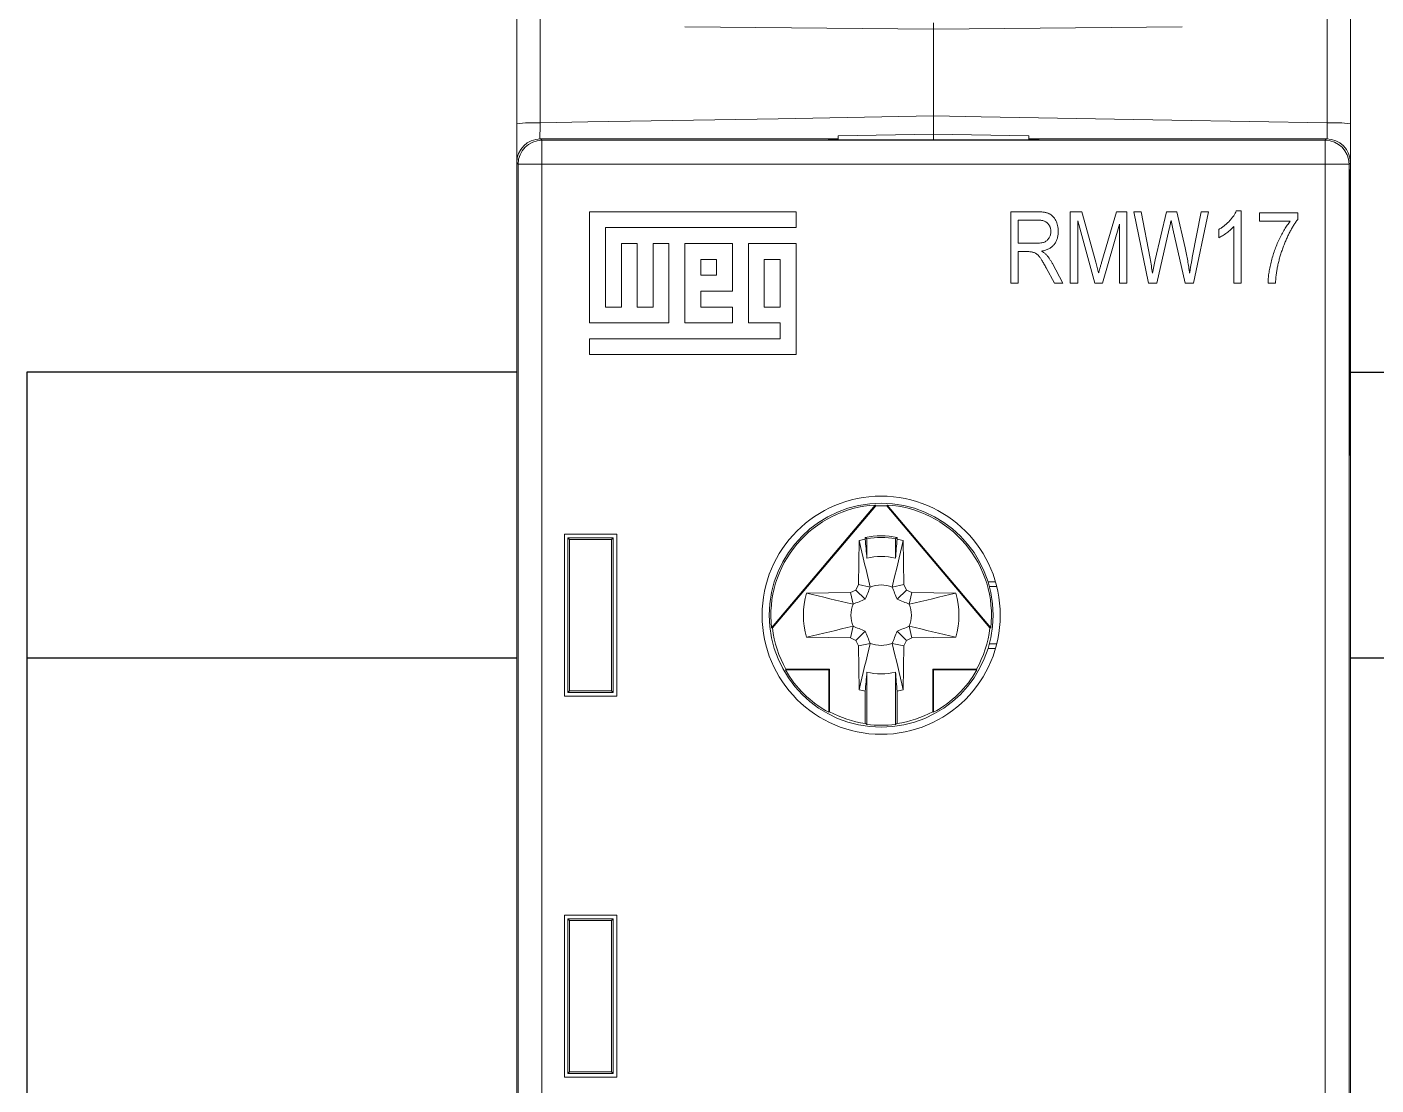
# Model space of a CAD drawing. Header units: millimetres. Extents: x -72 to 2978, y -1067 to 2817.
# Drawn here: x 1979.04 to 2007.36, y 1982.26 to 2004.48 of the extents above; entities that cross this region are included whole.
import ezdxf

# ---------------------------------------------------------------- set-up
doc = ezdxf.new("R2010")
doc.units = ezdxf.units.MM

msp = doc.modelspace()

# ---------------------------------------------------------------- linework, layer by layer
at = {"color": 7, "linetype": 'Continuous', "lineweight": 15}
for p, q in [((1989.319, 2002.448), (1989.319, 2010.177)), ((1989.811, 2010.201), (1989.811, 2002.466)), ((2006.328, 2002.466), (2006.328, 2010.201)), ((2006.819, 2010.177), (2006.819, 2002.448)), ((1998.069, 2004.433), (1992.849, 2004.478)), ((1998.069, 2004.433), (2003.29, 2004.478)), ((1998.069, 2004.433), (1998.069, 2002.61)), ((1989.819, 2002.128), (1989.849, 2002.099)), ((1996.069, 2002.128), (1989.819, 2002.128)), ((1989.849, 2001.599), (1989.849, 2002.099)), ((1989.849, 2002.099), (2006.29, 2002.099)), ((1995.863, 2002.118), (1995.863, 2002.108)), ((1996.069, 2002.118), (1995.863, 2002.118)), ((1995.863, 2002.108), (1995.863, 2002.118)), ((1995.863, 2002.108), (2000.275, 2002.108)), ((1996.069, 2002.193), (1998.069, 2002.228)), ((1996.069, 2002.108), (1996.069, 2002.193)), ((1998.069, 2002.228), (1998.069, 2002.108)), ((1998.069, 2002.228), (2000.069, 2002.193)), ((2000.069, 2002.193), (2000.069, 2002.108)), ((2006.319, 2002.128), (2000.069, 2002.128)), ((2000.275, 2002.118), (2000.069, 2002.118)), ((2000.275, 2002.108), (2000.275, 2002.118)), ((2000.275, 2002.108), (2000.275, 2002.118)), ((2006.29, 2002.099), (2006.319, 2002.128)), ((2006.29, 2001.599), (2006.29, 2002.099)), ((1989.349, 2001.599), (1989.319, 2001.628)), ((1989.319, 2001.628), (1989.319, 1957.828)), ((1989.319, 2001.484), (1989.319, 1957.972)), ((1989.849, 2001.599), (1989.349, 2001.599)), ((1989.349, 1957.858), (1989.349, 2001.599)), ((2006.29, 2001.599), (1989.849, 2001.599)), ((1989.849, 2001.599), (1989.849, 1957.858)), ((2006.29, 1957.858), (2006.29, 2001.599)), ((2006.79, 2001.599), (2006.29, 2001.599)), ((2006.819, 2001.628), (2006.79, 2001.599)), ((2006.79, 2001.599), (2006.79, 1957.858)), ((2006.819, 1957.828), (2006.819, 2001.628)), ((2006.819, 1957.972), (2006.819, 2001.484)), ((1995.182, 2000.599), (1990.849, 2000.599)), ((1990.849, 2000.599), (1990.849, 1998.266)), ((1995.182, 2000.266), (1995.182, 2000.599)), ((1999.693, 1999.099), (1999.693, 2000.599)), ((1999.693, 2000.599), (2000.243, 2000.599)), ((2000.939, 2000.599), (2001.183, 2000.599)), ((2000.939, 1999.099), (2000.939, 2000.599)), ((2001.183, 2000.599), (2001.475, 1999.537)), ((2001.601, 1999.555), (2001.907, 2000.599)), ((2001.907, 2000.599), (2002.128, 2000.599)), ((2002.128, 2000.599), (2002.128, 1999.099)), ((2002.583, 1999.099), (2002.27, 2000.599)), ((2002.27, 2000.599), (2002.428, 2000.599)), ((2002.428, 2000.599), (2002.612, 1999.615)), ((2002.719, 1999.586), (2002.956, 2000.599)), ((2002.956, 2000.599), (2003.172, 2000.599)), ((2003.172, 2000.599), (2003.347, 1999.84)), ((2003.5, 1999.635), (2003.685, 2000.599)), ((2003.843, 2000.599), (2003.522, 1999.099)), ((2003.685, 2000.599), (2003.843, 2000.599)), ((2004.423, 2000.618), (2004.524, 2000.618)), ((2004.524, 2000.618), (2004.524, 1999.099)), ((2004.913, 2000.404), (2004.913, 2000.579)), ((2004.913, 2000.579), (2005.712, 2000.579)), ((2005.712, 2000.579), (2005.712, 2000.436)), ((1999.848, 2000.424), (1999.848, 1999.937)), ((2000.254, 2000.424), (1999.848, 2000.424)), ((2001.095, 2000.408), (2001.095, 1999.099)), ((2001.452, 1999.099), (2001.095, 2000.408)), ((2001.972, 2000.337), (2001.612, 1999.099)), ((2001.972, 1999.099), (2001.972, 2000.337)), ((2003.092, 2000.242), (2003.053, 2000.418)), ((2005.556, 2000.404), (2004.913, 2000.404)), ((1991.182, 2000.266), (1995.182, 2000.266)), ((1991.182, 1998.599), (1991.182, 2000.266)), ((2003.017, 2000.242), (2002.754, 1999.099)), ((2003.349, 1999.099), (2003.092, 2000.242)), ((2004.056, 2000.053), (2004.056, 2000.229)), ((2004.368, 1999.099), (2004.368, 2000.287)), ((1991.849, 1999.932), (1991.515, 1999.932)), ((1991.515, 1999.932), (1991.515, 1998.599)), ((1991.849, 1998.599), (1991.849, 1999.932)), ((1992.182, 1999.932), (1992.182, 1998.599)), ((1992.515, 1999.932), (1992.182, 1999.932)), ((1992.515, 1998.266), (1992.515, 1999.932)), ((1992.849, 1999.932), (1992.849, 1998.266)), ((1993.849, 1999.932), (1992.849, 1999.932)), ((1993.849, 1998.932), (1993.849, 1999.932)), ((1994.182, 1999.932), (1994.182, 1998.266)), ((1995.182, 1999.932), (1994.182, 1999.932)), ((1995.182, 1997.599), (1995.182, 1999.932)), ((1999.848, 1999.937), (2000.214, 1999.937)), ((2000.047, 1999.761), (1999.848, 1999.761)), ((1999.848, 1999.761), (1999.848, 1999.099)), ((1993.182, 1999.599), (1993.182, 1999.266)), ((1993.515, 1999.599), (1993.182, 1999.599)), ((1993.515, 1999.266), (1993.515, 1999.599)), ((1994.849, 1999.599), (1994.515, 1999.599)), ((1994.515, 1999.599), (1994.515, 1998.599)), ((1994.849, 1998.599), (1994.849, 1999.599)), ((2000.564, 1999.509), (2000.783, 1999.099)), ((2001.475, 1999.537), (2001.533, 1999.315)), ((2002.663, 1999.309), (2002.719, 1999.586)), ((1993.182, 1999.266), (1993.515, 1999.266)), ((2000.606, 1999.099), (2000.433, 1999.42)), ((1993.182, 1998.599), (1993.182, 1998.932)), ((1993.182, 1998.932), (1993.849, 1998.932)), ((1999.848, 1999.099), (1999.693, 1999.099)), ((2000.783, 1999.099), (2000.606, 1999.099)), ((2001.095, 1999.099), (2000.939, 1999.099)), ((2001.612, 1999.099), (2001.452, 1999.099)), ((2002.128, 1999.099), (2001.972, 1999.099)), ((2002.754, 1999.099), (2002.583, 1999.099)), ((2003.522, 1999.099), (2003.349, 1999.099)), ((2004.524, 1999.099), (2004.368, 1999.099)), ((2005.244, 1999.099), (2005.089, 1999.099)), ((1991.515, 1998.599), (1991.182, 1998.599)), ((1992.182, 1998.599), (1991.849, 1998.599)), ((1993.849, 1998.599), (1993.182, 1998.599)), ((1993.849, 1998.266), (1993.849, 1998.599)), ((1994.515, 1998.599), (1994.849, 1998.599)), ((1990.849, 1998.266), (1992.515, 1998.266)), ((1992.849, 1998.266), (1993.849, 1998.266)), ((1994.182, 1998.266), (1994.849, 1998.266)), ((1994.849, 1998.266), (1994.849, 1997.932)), ((1990.849, 1997.932), (1990.849, 1997.599)), ((1994.849, 1997.932), (1990.849, 1997.932)), ((1990.849, 1997.599), (1995.182, 1997.599)), ((1994.669, 1991.866), (1996.845, 1994.44)), ((1994.687, 1991.861), (1996.854, 1994.423)), ((1996.854, 1994.423), (1996.845, 1994.44)), ((1997.093, 1994.44), (1997.085, 1994.423)), ((1997.085, 1994.423), (1999.251, 1991.861)), ((1997.093, 1994.44), (1999.269, 1991.866)), ((1990.319, 1993.828), (1991.419, 1993.828)), ((1990.319, 1990.428), (1990.319, 1993.828)), ((1991.419, 1993.828), (1991.419, 1990.428)), ((1990.429, 1993.718), (1990.394, 1993.753)), ((1990.394, 1993.753), (1990.394, 1990.503)), ((1991.344, 1993.753), (1990.394, 1993.753)), ((1990.429, 1993.718), (1990.429, 1990.538)), ((1991.309, 1993.718), (1990.429, 1993.718)), ((1991.309, 1993.718), (1991.344, 1993.753)), ((1991.309, 1990.538), (1991.309, 1993.718)), ((1991.344, 1990.503), (1991.344, 1993.753)), ((1996.508, 1993.694), (1996.492, 1992.773)), ((1996.634, 1993.761), (1996.634, 1993.726)), ((1996.669, 1993.733), (1996.669, 1993.325)), ((1997.269, 1993.325), (1997.269, 1993.733)), ((1997.304, 1993.726), (1997.304, 1993.761)), ((1997.446, 1992.773), (1997.43, 1993.694)), ((1996.44, 1992.657), (1996.324, 1992.605)), ((1996.492, 1992.773), (1996.44, 1992.657)), ((1996.44, 1992.657), (1996.634, 1992.463)), ((1996.492, 1992.773), (1996.737, 1992.719)), ((1997.446, 1992.773), (1997.202, 1992.719)), ((1997.498, 1992.657), (1997.304, 1992.463)), ((1997.498, 1992.657), (1997.446, 1992.773)), ((1997.614, 1992.605), (1997.498, 1992.657)), ((1999.213, 1992.828), (1999.369, 1992.828)), ((1999.241, 1992.728), (1999.396, 1992.728)), ((1996.324, 1992.605), (1995.404, 1992.589)), ((1996.324, 1992.605), (1996.378, 1992.361)), ((1997.614, 1992.605), (1997.56, 1992.361)), ((1998.535, 1992.589), (1997.614, 1992.605)), ((1994.669, 1991.866), (1994.687, 1991.861)), ((1996.324, 1991.651), (1996.378, 1991.896)), ((1997.614, 1991.651), (1997.56, 1991.896)), ((1999.251, 1991.861), (1999.269, 1991.866)), ((1995.404, 1991.667), (1996.324, 1991.651)), ((1996.324, 1991.651), (1996.44, 1991.599)), ((1996.44, 1991.599), (1996.634, 1991.793)), ((1996.44, 1991.599), (1996.492, 1991.483)), ((1996.492, 1991.483), (1996.737, 1991.537)), ((1997.446, 1991.483), (1997.202, 1991.537)), ((1997.498, 1991.599), (1997.304, 1991.793)), ((1997.446, 1991.483), (1997.498, 1991.599)), ((1997.498, 1991.599), (1997.614, 1991.651)), ((1997.614, 1991.651), (1998.535, 1991.667)), ((1999.396, 1991.528), (1999.241, 1991.528)), ((1996.492, 1991.483), (1996.508, 1990.563)), ((1997.43, 1990.563), (1997.446, 1991.483)), ((1999.369, 1991.428), (1999.213, 1991.428)), ((1994.97, 1990.996), (1994.96, 1990.978)), ((1995.869, 1990.978), (1994.96, 1990.978)), ((1995.887, 1990.996), (1994.97, 1990.996)), ((1995.869, 1990.978), (1995.887, 1990.996)), ((1995.869, 1990.091), (1995.869, 1990.978)), ((1995.887, 1990.102), (1995.887, 1990.996)), ((1998.052, 1990.996), (1998.052, 1990.102)), ((1998.968, 1990.996), (1998.052, 1990.996)), ((1998.069, 1990.978), (1998.052, 1990.996)), ((1998.979, 1990.978), (1998.069, 1990.978)), ((1998.069, 1990.978), (1998.069, 1990.091)), ((1996.669, 1990.932), (1996.669, 1989.836)), ((1997.269, 1989.836), (1997.269, 1990.932)), ((1991.419, 1990.428), (1990.319, 1990.428)), ((1990.429, 1990.538), (1990.394, 1990.503)), ((1990.394, 1990.503), (1991.344, 1990.503)), ((1990.429, 1990.538), (1991.309, 1990.538)), ((1991.309, 1990.538), (1991.344, 1990.503)), ((1996.634, 1990.531), (1996.634, 1989.855)), ((1997.304, 1989.855), (1997.304, 1990.531)), ((1995.869, 1990.091), (1995.887, 1990.102)), ((1998.052, 1990.102), (1998.069, 1990.091)), ((1990.319, 1985.828), (1991.419, 1985.828)), ((1990.319, 1982.428), (1990.319, 1985.828)), ((1990.429, 1985.718), (1990.394, 1985.753)), ((1990.394, 1985.753), (1990.394, 1982.503)), ((1991.344, 1985.753), (1990.394, 1985.753)), ((1990.429, 1985.718), (1990.429, 1982.538)), ((1991.309, 1985.718), (1990.429, 1985.718)), ((1991.309, 1985.718), (1991.344, 1985.753)), ((1991.309, 1982.538), (1991.309, 1985.718)), ((1991.344, 1982.503), (1991.344, 1985.753)), ((1991.419, 1985.828), (1991.419, 1982.428)), ((1990.429, 1982.538), (1990.394, 1982.503)), ((1990.394, 1982.503), (1991.344, 1982.503)), ((1990.429, 1982.538), (1991.309, 1982.538)), ((1991.309, 1982.538), (1991.344, 1982.503)), ((1991.419, 1982.428), (1990.319, 1982.428))]:
    msp.add_line(p, q, dxfattribs=at)
at = {"color": 102, "linetype": 'Continuous', "lineweight": 15}
msp.add_line((1998.069, 2004.433), (1998.069, 2004.568), dxfattribs=at)
msp.add_line((2006.819, 1995.484), (2006.819, 2001.484))
at = {"color": 6}
for p, q in [((1989.319, 1997.228), (1979.039, 1997.228)), ((1979.039, 1997.228), (1979.039, 1991.228)), ((1989.319, 1991.228), (1979.039, 1991.228)), ((1979.039, 1991.228), (1979.039, 1962.228))]:
    msp.add_line(p, q, dxfattribs=at)
at = {"color": 6, "linetype": 'ByBlock'}
for p, q in [((2006.819, 1997.228), (2012.973, 1997.228)), ((2012.973, 1991.228), (2006.819, 1991.228))]:
    msp.add_line(p, q, dxfattribs=at)
at = {"color": 7, "linetype": 'Continuous', "lineweight": 15, "flags": 128}
for points in [[(1989.811, 2002.466), (1990.81, 2002.484), (1994.809, 2002.553), (1998.069, 2002.61)], [(1998.069, 2002.61), (1999.069, 2002.593), (2003.068, 2002.523), (2006.328, 2002.466)], [(1998.979, 1990.978), (1998.973, 1990.987), (1998.968, 1990.996)]]:
    msp.add_lwpolyline(points, dxfattribs=at)
at = {"color": 7, "linetype": 'Continuous', "lineweight": 15}
for radius in [2.5, 2.35]:
    msp.add_circle((1996.969, 1992.128), radius, dxfattribs=at)
for centre, radius, start, end in [((1989.689, 1999.044), 3.424, 87.9713, 96.2035), ((2006.449, 1999.044), 3.424, 83.7965, 92.0287), ((1989.849, 2001.599), 0.5, 90.0017, 179.9984), ((2006.29, 2001.599), 0.5, 0.0016, 89.9983), ((1996.969, 1992.128), 2.315, 93.0745, 186.4936), ((1996.969, 1992.128), 2.298, 87.1131, 92.8869), ((1996.969, 1992.128), 2.315, 353.5064, 86.9255), ((1996.969, 1992.128), 1.667, 78.4101, 101.5899), ((1996.969, 1992.128), 1.632, 101.8415, 106.4118), ((1996.969, 1992.128), 1.632, 79.4085, 100.5915), ((1996.969, 1992.128), 1.632, 73.5882, 78.1585), ((1996.969, 1992.128), 1.233, 75.9215, 104.0785), ((1996.969, 1992.128), 0.635, 68.5164, 111.4836), ((1996.969, 1992.128), 1.632, 163.5882, 196.4118), ((1996.969, 1992.128), 1.632, 343.5882, 16.4118), ((1996.969, 1992.128), 0.635, 158.5164, 201.4836), ((1996.969, 1992.128), 0.635, 338.5164, 21.4836), ((1996.969, 1992.128), 2.298, 186.6813, 209.5325), ((1996.969, 1992.128), 2.298, 330.4675, 353.3187), ((1996.969, 1992.128), 0.635, 248.5164, 291.4836), ((1996.969, 1992.128), 2.315, 209.7846, 241.6313), ((1996.969, 1992.128), 2.315, 298.3687, 330.2154), ((1996.969, 1992.128), 1.233, 255.9215, 284.0785), ((1996.969, 1992.128), 1.632, 253.5882, 258.1585), ((1996.969, 1992.128), 1.632, 281.8415, 286.4118), ((1996.969, 1992.128), 2.298, 241.8906, 261.6181), ((1996.969, 1992.128), 2.298, 278.3819, 298.1094), ((1996.969, 1992.128), 2.312, 262.5431, 277.4569)]:
    msp.add_arc(centre, radius, start, end, dxfattribs=at)
for centre, major_axis, ratio, start_param, end_param in [((1989.819, 2001.628), (-0.354, 0.354), 0.999973, 5.497801, 7.06857), ((2006.319, 2001.628), (0.354, 0.354), 0.999973, 5.497801, 7.06857), ((1998.126, 1992.128), (2.894, 0), 0.916608, 4.17078, 4.184807), ((1995.812, 1992.128), (2.894, 0), 0.916608, 5.239971, 5.253998)]:
    msp.add_ellipse(centre, major_axis=major_axis, ratio=ratio, start_param=start_param, end_param=end_param, dxfattribs=at)
for points, knots in [([(1998.069, 2002.61), (1998.069, 2002.554), (1998.069, 2002.443), (1998.069, 2002.303), (1998.069, 2002.244), (1998.069, 2002.218)], [0, 0, 0, 0, 0.359008, 0.718015, 1, 1, 1, 1]), ([(1998.069, 2002.218), (1998.069, 2002.224), (1998.069, 2002.256), (1998.069, 2002.361), (1998.069, 2002.492), (1998.069, 2002.579), (1998.069, 2002.61)], [0, 0, 0, 0, 0.087417, 0.44514, 0.802841, 1, 1, 1, 1]), ([(1989.319, 2002.448), (1989.319, 2002.386), (1989.319, 2002.213), (1989.319, 2001.947), (1989.319, 2001.724), (1989.319, 2001.651), (1989.319, 2001.628)], [0, 0, 0, 0, 0.183153, 0.515053, 0.846973, 1, 1, 1, 1]), ([(2006.819, 2001.628), (2006.819, 2001.691), (2006.819, 2001.819), (2006.819, 2002.114), (2006.819, 2002.337), (2006.819, 2002.448)], [0, 0, 0, 0, 0.322195, 0.661098, 1, 1, 1, 1]), ([(2000.243, 2000.599), (2000.257, 2000.599), (2000.284, 2000.599), (2000.323, 2000.596), (2000.36, 2000.593), (2000.393, 2000.589), (2000.423, 2000.583), (2000.451, 2000.575), (2000.476, 2000.567), (2000.505, 2000.554), (2000.539, 2000.532), (2000.575, 2000.5), (2000.607, 2000.461), (2000.635, 2000.415), (2000.658, 2000.364), (2000.674, 2000.308), (2000.684, 2000.248), (2000.685, 2000.207), (2000.686, 2000.186)], [0, 0, 0, 0, 0.059861, 0.115867, 0.168079, 0.216582, 0.261137, 0.301832, 0.339688, 0.374291, 0.44084, 0.509232, 0.581286, 0.658766, 0.739724, 0.822665, 0.908999, 1, 1, 1, 1]), ([(2004.056, 2000.229), (2004.077, 2000.241), (2004.119, 2000.267), (2004.178, 2000.31), (2004.233, 2000.357), (2004.284, 2000.408), (2004.329, 2000.461), (2004.368, 2000.514), (2004.399, 2000.565), (2004.415, 2000.601), (2004.423, 2000.618)], [0, 0, 0, 0, 0.135284, 0.26941, 0.402801, 0.536191, 0.665211, 0.785343, 0.896318, 1, 1, 1, 1]), ([(2000.53, 2000.185), (2000.53, 2000.194), (2000.529, 2000.211), (2000.526, 2000.237), (2000.521, 2000.261), (2000.513, 2000.284), (2000.503, 2000.305), (2000.492, 2000.325), (2000.477, 2000.343), (2000.461, 2000.36), (2000.443, 2000.375), (2000.422, 2000.388), (2000.399, 2000.399), (2000.374, 2000.409), (2000.347, 2000.415), (2000.318, 2000.42), (2000.287, 2000.423), (2000.265, 2000.423), (2000.254, 2000.424)], [0, 0, 0, 0, 0.065327, 0.127357, 0.18677, 0.244741, 0.300513, 0.356097, 0.411409, 0.467417, 0.524221, 0.583217, 0.643559, 0.706897, 0.774123, 0.84489, 0.920043, 1, 1, 1, 1]), ([(2003.053, 2000.418), (2003.05, 2000.402), (2003.044, 2000.371), (2003.036, 2000.325), (2003.026, 2000.283), (2003.02, 2000.255), (2003.017, 2000.242)], [0, 0, 0, 0, 0.270605, 0.527888, 0.770564, 1, 1, 1, 1]), ([(2005.089, 1999.099), (2005.089, 1999.115), (2005.09, 1999.148), (2005.094, 1999.198), (2005.099, 1999.25), (2005.106, 1999.304), (2005.116, 1999.36), (2005.127, 1999.418), (2005.139, 1999.477), (2005.159, 1999.56), (2005.186, 1999.663), (2005.226, 1999.784), (2005.271, 1999.902), (2005.322, 2000.016), (2005.376, 2000.125), (2005.434, 2000.226), (2005.492, 2000.319), (2005.535, 2000.376), (2005.556, 2000.404)], [0, 0, 0, 0, 0.034222, 0.069813, 0.107007, 0.145882, 0.186019, 0.227874, 0.271427, 0.316576, 0.408093, 0.498715, 0.588596, 0.678127, 0.765339, 0.847918, 0.925972, 1, 1, 1, 1]), ([(2005.712, 2000.436), (2005.697, 2000.416), (2005.667, 2000.376), (2005.625, 2000.311), (2005.584, 2000.242), (2005.544, 2000.169), (2005.506, 2000.092), (2005.468, 2000.01), (2005.433, 1999.924), (2005.399, 1999.834), (2005.367, 1999.742), (2005.339, 1999.65), (2005.314, 1999.557), (2005.293, 1999.465), (2005.275, 1999.373), (2005.261, 1999.282), (2005.251, 1999.19), (2005.247, 1999.129), (2005.244, 1999.099)], [0, 0, 0, 0, 0.051765, 0.105365, 0.161209, 0.219212, 0.279359, 0.342018, 0.40698, 0.474589, 0.542816, 0.610255, 0.676789, 0.742504, 0.807531, 0.872125, 0.936173, 1, 1, 1, 1]), ([(2000.214, 1999.937), (2000.233, 1999.937), (2000.268, 1999.938), (2000.317, 1999.942), (2000.359, 1999.95), (2000.395, 1999.962), (2000.425, 1999.978), (2000.452, 1999.998), (2000.475, 2000.022), (2000.494, 2000.049), (2000.511, 2000.079), (2000.522, 2000.112), (2000.529, 2000.148), (2000.53, 2000.172), (2000.53, 2000.185)], [0, 0, 0, 0, 0.122755, 0.230056, 0.322791, 0.40207, 0.47475, 0.545845, 0.616658, 0.689747, 0.764806, 0.840517, 0.918295, 1, 1, 1, 1]), ([(2000.686, 2000.186), (2000.686, 2000.172), (2000.685, 2000.144), (2000.681, 2000.104), (2000.674, 2000.066), (2000.664, 2000.03), (2000.652, 1999.996), (2000.636, 1999.964), (2000.618, 1999.934), (2000.597, 1999.906), (2000.573, 1999.881), (2000.546, 1999.858), (2000.518, 1999.837), (2000.486, 1999.819), (2000.452, 1999.803), (2000.415, 1999.79), (2000.376, 1999.779), (2000.349, 1999.774), (2000.335, 1999.771)], [0, 0, 0, 0, 0.070124, 0.136973, 0.201515, 0.263247, 0.323812, 0.382633, 0.440984, 0.498977, 0.557187, 0.615133, 0.67446, 0.734991, 0.797237, 0.861968, 0.929489, 1, 1, 1, 1]), ([(2004.368, 2000.287), (2004.358, 2000.276), (2004.338, 2000.253), (2004.304, 2000.221), (2004.266, 2000.187), (2004.223, 2000.155), (2004.18, 2000.124), (2004.137, 2000.096), (2004.096, 2000.073), (2004.069, 2000.06), (2004.056, 2000.053)], [0, 0, 0, 0, 0.111569, 0.231228, 0.361627, 0.501035, 0.640157, 0.769329, 0.889276, 1, 1, 1, 1]), ([(2000.433, 1999.42), (2000.425, 1999.435), (2000.41, 1999.464), (2000.387, 1999.504), (2000.365, 1999.541), (2000.346, 1999.574), (2000.327, 1999.603), (2000.311, 1999.627), (2000.296, 1999.648), (2000.278, 1999.669), (2000.257, 1999.691), (2000.232, 1999.712), (2000.207, 1999.729), (2000.182, 1999.742), (2000.154, 1999.751), (2000.123, 1999.757), (2000.087, 1999.761), (2000.061, 1999.761), (2000.047, 1999.761)], [0, 0, 0, 0, 0.092728, 0.177366, 0.254414, 0.323889, 0.385354, 0.438553, 0.484631, 0.522952, 0.588828, 0.648611, 0.702575, 0.751873, 0.802247, 0.860186, 0.925559, 1, 1, 1, 1]), ([(2000.335, 1999.771), (2000.346, 1999.765), (2000.365, 1999.755), (2000.392, 1999.737), (2000.414, 1999.72), (2000.427, 1999.707), (2000.433, 1999.701)], [0, 0, 0, 0, 0.289711, 0.551497, 0.788143, 1, 1, 1, 1]), ([(2003.347, 1999.84), (2003.357, 1999.794), (2003.378, 1999.704), (2003.403, 1999.57), (2003.426, 1999.438), (2003.437, 1999.351), (2003.443, 1999.309)], [0, 0, 0, 0, 0.260311, 0.513506, 0.759855, 1, 1, 1, 1]), ([(2000.433, 1999.701), (2000.446, 1999.686), (2000.47, 1999.657), (2000.504, 1999.61), (2000.536, 1999.561), (2000.554, 1999.526), (2000.564, 1999.509)], [0, 0, 0, 0, 0.245563, 0.493888, 0.744613, 1, 1, 1, 1]), ([(2001.533, 1999.315), (2001.535, 1999.322), (2001.539, 1999.337), (2001.546, 1999.362), (2001.554, 1999.388), (2001.562, 1999.417), (2001.57, 1999.448), (2001.58, 1999.482), (2001.591, 1999.518), (2001.598, 1999.542), (2001.601, 1999.555)], [0, 0, 0, 0, 0.090712, 0.190611, 0.302053, 0.422037, 0.551217, 0.690772, 0.840366, 1, 1, 1, 1]), ([(2002.612, 1999.615), (2002.622, 1999.565), (2002.641, 1999.463), (2002.656, 1999.36), (2002.663, 1999.309)], [0, 0, 0, 0, 0.497105, 1, 1, 1, 1]), ([(2003.443, 1999.309), (2003.447, 1999.334), (2003.455, 1999.385), (2003.468, 1999.465), (2003.484, 1999.549), (2003.495, 1999.606), (2003.5, 1999.635)], [0, 0, 0, 0, 0.229818, 0.473981, 0.729798, 1, 1, 1, 1])]:
    msp.add_open_spline(points, degree=3, knots=knots, dxfattribs=at)
at = {"color": 102, "linetype": 'Continuous', "lineweight": 15}
for points, knots in [([(1989.807, 2002.125), (1989.807, 2002.155), (1989.807, 2002.224), (1989.809, 2002.349), (1989.81, 2002.435), (1989.811, 2002.466)], [0, 0, 0, 0, 0.325567, 0.760139, 1, 1, 1, 1]), ([(2006.328, 2002.466), (2006.329, 2002.411), (2006.33, 2002.3), (2006.331, 2002.182), (2006.331, 2002.138), (2006.331, 2002.129)], [0, 0, 0, 0, 0.440566, 0.881035, 1, 1, 1, 1])]:
    msp.add_open_spline(points, degree=3, knots=knots, dxfattribs=at)
at = {"color": 7, "linetype": 'Continuous', "lineweight": 15}
for points in [[(1996.508, 1993.694), (1996.584, 1993.37), (1996.661, 1993.046), (1996.737, 1992.719)], [(1996.634, 1993.761), (1996.646, 1993.752), (1996.658, 1993.742), (1996.669, 1993.733)], [(1996.669, 1993.325), (1996.658, 1993.459), (1996.646, 1993.592), (1996.634, 1993.726)], [(1997.202, 1992.719), (1997.278, 1993.046), (1997.354, 1993.37), (1997.43, 1993.694)], [(1997.304, 1993.761), (1997.293, 1993.752), (1997.281, 1993.742), (1997.269, 1993.733)], [(1997.304, 1993.726), (1997.293, 1993.592), (1997.281, 1993.459), (1997.269, 1993.325)], [(1996.737, 1992.719), (1996.704, 1992.636), (1996.671, 1992.552), (1996.634, 1992.463)], [(1997.202, 1992.719), (1997.234, 1992.636), (1997.267, 1992.552), (1997.304, 1992.463)], [(1996.378, 1992.361), (1996.052, 1992.437), (1995.728, 1992.513), (1995.404, 1992.589)], [(1996.378, 1992.361), (1996.461, 1992.393), (1996.545, 1992.426), (1996.634, 1992.463)], [(1997.56, 1992.361), (1997.477, 1992.393), (1997.393, 1992.426), (1997.304, 1992.463)], [(1998.535, 1992.589), (1998.211, 1992.513), (1997.887, 1992.437), (1997.56, 1992.361)], [(1995.404, 1991.667), (1995.728, 1991.743), (1996.052, 1991.82), (1996.378, 1991.896)], [(1996.378, 1991.896), (1996.461, 1991.863), (1996.545, 1991.83), (1996.634, 1991.793)], [(1997.56, 1991.896), (1997.477, 1991.863), (1997.393, 1991.83), (1997.304, 1991.793)], [(1997.56, 1991.896), (1997.887, 1991.82), (1998.211, 1991.743), (1998.535, 1991.667)], [(1996.508, 1990.563), (1996.584, 1990.887), (1996.661, 1991.211), (1996.737, 1991.537)], [(1996.737, 1991.537), (1996.704, 1991.62), (1996.671, 1991.704), (1996.634, 1991.793)], [(1997.202, 1991.537), (1997.234, 1991.62), (1997.267, 1991.704), (1997.304, 1991.793)], [(1997.43, 1990.563), (1997.354, 1990.887), (1997.278, 1991.211), (1997.202, 1991.537)], [(1996.634, 1990.531), (1996.646, 1990.664), (1996.658, 1990.798), (1996.669, 1990.932)], [(1997.269, 1990.932), (1997.281, 1990.798), (1997.293, 1990.664), (1997.304, 1990.531)]]:
    msp.add_open_spline(points, degree=3, dxfattribs=at)

doc.saveas('drawing.dxf')
